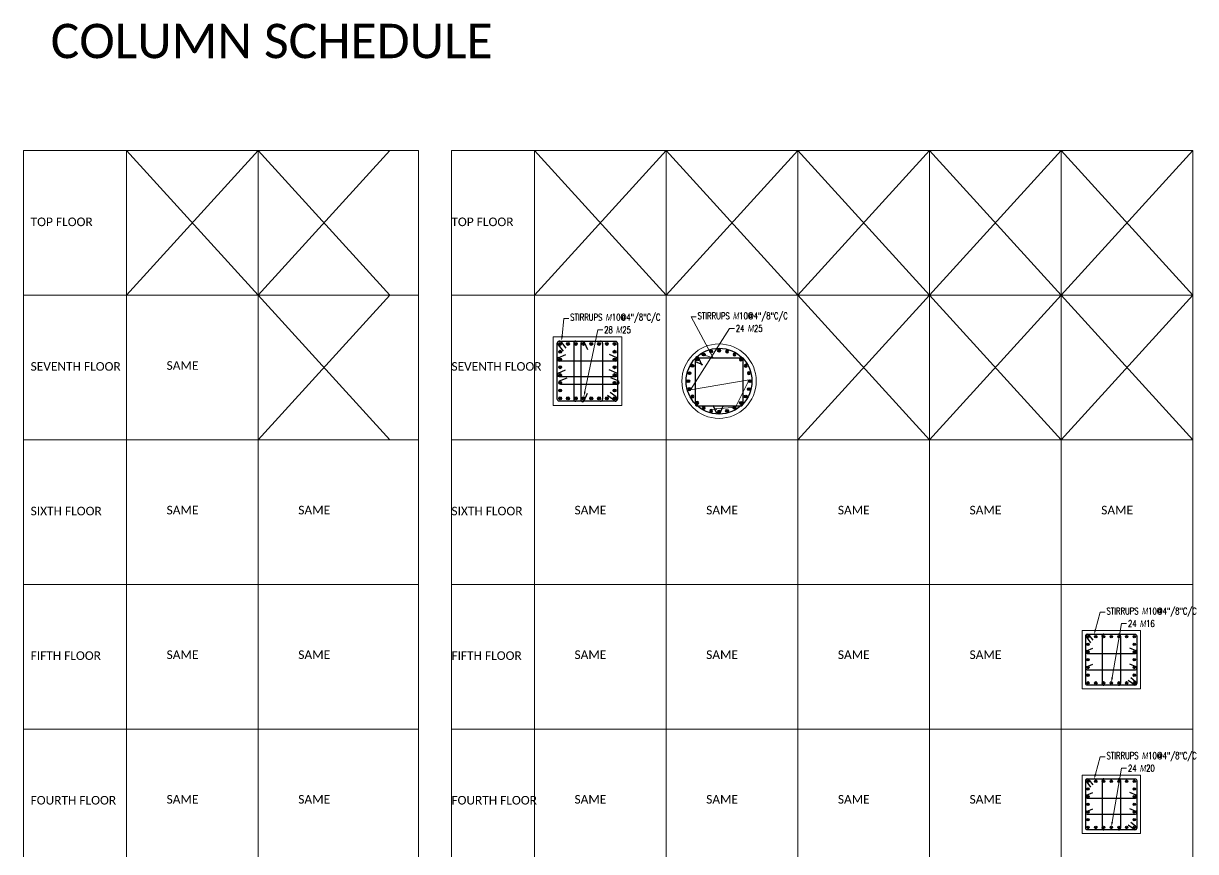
# Model space of a CAD drawing. Header units: inches. Extents: x 0 to 162649, y -36601 to -26324.
# Drawn here: x 143564.5 to 143973.9, y -29317.8 to -29028.6 of the extents above; entities that cross this region are included whole.
import ezdxf
from ezdxf import colors
from ezdxf.entities.mleader import LeaderData, LeaderLine
from ezdxf.math import Vec2, Vec3

# ---------------------------------------------------------------- set-up
doc = ezdxf.new("R2010")
doc.units = ezdxf.units.IN
doc.header["$MEASUREMENT"] = 0
for name, color, linetype, lineweight in [('Column', 211, 'Continuous', 9), ('dimention', 1, 'Continuous', 13), ('Line', 31, 'Continuous', 5), ('OL_AR_Text', 140, 'Continuous', 5), ('Rein', 3, 'Continuous', 30), ('Stirrups', 191, 'Continuous', 25), ('TEXT', 7, 'Continuous', 9)]:
    doc.layers.add(name, color=color, linetype=linetype, lineweight=lineweight)
doc.styles.add('1-8 Annotative Text', font='calibri.ttf', dxfattribs={"height": 0.125})
doc.styles.add('DIM', font='simplex.shx', dxfattribs={"width": 0.75})

# ---------------------------------------------------------------- blocks, each defined once
blk = doc.blocks.new('*U766')
at = {"layer": 'Rein'}
h = blk.add_hatch(color=256, dxfattribs=at)
h.dxf.hatch_style = 1
h.paths.add_polyline_path([(0.5, 0, 1), (-0.5, 0, 1)])
blk.add_circle((0, 0), 0.5, dxfattribs=at)
blk = doc.blocks.new('*U767')
at = {"layer": 'Column', "color": 0, "linetype": 'ByBlock', "lineweight": -2, "transparency": 16777216}
for p, rotation in [((158182.12, -29641.19), 29.99999999999998), ((158184.72, -29640.12), 15), ((158178.19, -29645.12), 59.99999999999999), ((158179.9, -29642.9), 45.00000000000001), ((158177.12, -29647.72), 75.00000000000001)]:
    blk.add_blockref('*U766', p, dxfattribs=dict(at, rotation=rotation))
blk.add_blockref('*U766', (158187.5, -29639.75), dxfattribs=at)
blk = doc.blocks.new('*U768')
at = {"layer": 'Rein'}
h = blk.add_hatch(color=256, dxfattribs=at)
h.dxf.hatch_style = 1
h.paths.add_polyline_path([(0.5, 0, 1), (-0.5, 0, 1)])
blk.add_circle((0, 0), 0.5, dxfattribs=at)
blk = doc.blocks.new('*U769')
at = {"layer": 'Column', "color": 0, "linetype": 'ByBlock', "lineweight": -2, "transparency": 16777216}
for p, rotation in [((158182.12, -29641.19), 29.99999999999998), ((158184.72, -29640.12), 15), ((158178.19, -29645.12), 59.99999999999999), ((158179.9, -29642.9), 45.00000000000001), ((158177.12, -29647.72), 75.00000000000001)]:
    blk.add_blockref('*U768', p, dxfattribs=dict(at, rotation=rotation))
blk.add_blockref('*U768', (158187.5, -29639.75), dxfattribs=at)
blk = doc.blocks.new('*U770')
at = {"layer": 'Rein'}
h = blk.add_hatch(color=256, dxfattribs=at)
h.dxf.hatch_style = 1
h.paths.add_polyline_path([(0.5, 0, 1), (-0.5, 0, 1)])
blk.add_circle((0, 0), 0.5, dxfattribs=at)
blk = doc.blocks.new('*U771')
at = {"layer": 'Column', "color": 0, "linetype": 'ByBlock', "lineweight": -2, "transparency": 16777216}
for p, rotation in [((158182.12, -29641.19), 29.99999999999998), ((158184.72, -29640.12), 15), ((158178.19, -29645.12), 59.99999999999999), ((158179.9, -29642.9), 45.00000000000001), ((158177.12, -29647.72), 75.00000000000001)]:
    blk.add_blockref('*U770', p, dxfattribs=dict(at, rotation=rotation))
blk.add_blockref('*U770', (158187.5, -29639.75), dxfattribs=at)
blk = doc.blocks.new('*U772')
at = {"layer": 'Rein'}
h = blk.add_hatch(color=256, dxfattribs=at)
h.dxf.hatch_style = 1
h.paths.add_polyline_path([(0.5, 0, 1), (-0.5, 0, 1)])
blk.add_circle((0, 0), 0.5, dxfattribs=at)
blk = doc.blocks.new('*U773')
at = {"layer": 'Column', "color": 0, "linetype": 'ByBlock', "lineweight": -2, "transparency": 16777216}
for p, rotation in [((158182.12, -29641.19), 29.99999999999998), ((158184.72, -29640.12), 15), ((158178.19, -29645.12), 59.99999999999999), ((158179.9, -29642.9), 45.00000000000001), ((158177.12, -29647.72), 75.00000000000001)]:
    blk.add_blockref('*U772', p, dxfattribs=dict(at, rotation=rotation))
blk.add_blockref('*U772', (158187.5, -29639.75), dxfattribs=at)

msp = doc.modelspace()

# ---------------------------------------------------------------- hatches: boundary and pattern name
at = {"layer": 'Rein'}
h = msp.add_hatch(color=256, dxfattribs=at)
h.dxf.hatch_style = 1
h.paths.add_polyline_path([(143752.47, -29140.5, 1), (143751.47, -29140.5, 1)])
h = msp.add_hatch(color=256, dxfattribs=at)
h.dxf.hatch_style = 1
h.paths.add_polyline_path([(143755.18, -29140.5, 1), (143754.18, -29140.5, 1)])
h = msp.add_hatch(color=256, dxfattribs=at)
h.dxf.hatch_style = 1
h.paths.add_polyline_path([(143757.9, -29140.5, 1), (143756.9, -29140.5, 1)])
h = msp.add_hatch(color=256, dxfattribs=at)
h.dxf.hatch_style = 1
h.paths.add_polyline_path([(143760.61, -29140.5, 1), (143759.61, -29140.5, 1)])
h = msp.add_hatch(color=256, dxfattribs=at)
h.dxf.hatch_style = 1
h.paths.add_polyline_path([(143763.32, -29140.5, 1), (143762.32, -29140.5, 1)])
h = msp.add_hatch(color=256, dxfattribs=at)
h.dxf.hatch_style = 1
h.paths.add_polyline_path([(143766.04, -29140.5, 1), (143765.04, -29140.5, 1)])
h = msp.add_hatch(color=256, dxfattribs=at)
h.dxf.hatch_style = 1
h.paths.add_polyline_path([(143768.75, -29140.5, 1), (143767.75, -29140.5, 1)])
h = msp.add_hatch(color=256, dxfattribs=at)
h.dxf.hatch_style = 1
h.paths.add_polyline_path([(143771.47, -29140.5, 1), (143770.47, -29140.5, 1)])
h = msp.add_hatch(color=256, dxfattribs=at)
h.dxf.hatch_style = 1
h.paths.add_polyline_path([(143752.47, -29143.21, 1), (143751.47, -29143.21, 1)])
h = msp.add_hatch(color=256, dxfattribs=at)
h.dxf.hatch_style = 1
h.paths.add_polyline_path([(143752.47, -29145.93, 1), (143751.47, -29145.93, 1)])
h = msp.add_hatch(color=256, dxfattribs=at)
h.dxf.hatch_style = 1
h.paths.add_polyline_path([(143771.47, -29143.21, 1), (143770.47, -29143.21, 1)])
h = msp.add_hatch(color=256, dxfattribs=at)
h.dxf.hatch_style = 1
h.paths.add_polyline_path([(143771.47, -29145.93, 1), (143770.47, -29145.93, 1)])
h = msp.add_hatch(color=256, dxfattribs=at)
h.dxf.hatch_style = 1
h.paths.add_polyline_path([(143752.47, -29148.64, 1), (143751.47, -29148.64, 1)])
h = msp.add_hatch(color=256, dxfattribs=at)
h.dxf.hatch_style = 1
h.paths.add_polyline_path([(143771.47, -29148.64, 1), (143770.47, -29148.64, 1)])
h = msp.add_hatch(color=256, dxfattribs=at)
h.dxf.hatch_style = 1
h.paths.add_polyline_path([(143752.47, -29151.36, 1), (143751.47, -29151.36, 1)])
h = msp.add_hatch(color=256, dxfattribs=at)
h.dxf.hatch_style = 1
h.paths.add_polyline_path([(143752.47, -29154.07, 1), (143751.47, -29154.07, 1)])
h = msp.add_hatch(color=256, dxfattribs=at)
h.dxf.hatch_style = 1
h.paths.add_polyline_path([(143771.47, -29151.36, 1), (143770.47, -29151.36, 1)])
h = msp.add_hatch(color=256, dxfattribs=at)
h.dxf.hatch_style = 1
h.paths.add_polyline_path([(143771.47, -29154.07, 1), (143770.47, -29154.07, 1)])
h = msp.add_hatch(color=256, dxfattribs=at)
h.dxf.hatch_style = 1
h.paths.add_polyline_path([(143797.22, -29153.5, 1), (143796.22, -29153.5, 1)])
h = msp.add_hatch(color=256, dxfattribs=at)
h.dxf.hatch_style = 1
h.paths.add_polyline_path([(143818.72, -29153.5, 1), (143817.72, -29153.5, 1)])
h = msp.add_hatch(color=256, dxfattribs=at)
h.dxf.hatch_style = 1
h.paths.add_polyline_path([(143752.47, -29156.78, 1), (143751.47, -29156.78, 1)])
h = msp.add_hatch(color=256, dxfattribs=at)
h.dxf.hatch_style = 1
h.paths.add_polyline_path([(143771.47, -29156.78, 1), (143770.47, -29156.78, 1)])
h = msp.add_hatch(color=256, dxfattribs=at)
h.dxf.hatch_style = 1
h.paths.add_polyline_path([(143752.47, -29159.5, 1), (143751.47, -29159.5, 1)])
h = msp.add_hatch(color=256, dxfattribs=at)
h.dxf.hatch_style = 1
h.paths.add_polyline_path([(143755.18, -29159.5, 1), (143754.18, -29159.5, 1)])
h = msp.add_hatch(color=256, dxfattribs=at)
h.dxf.hatch_style = 1
h.paths.add_polyline_path([(143757.9, -29159.5, 1), (143756.9, -29159.5, 1)])
h = msp.add_hatch(color=256, dxfattribs=at)
h.dxf.hatch_style = 1
h.paths.add_polyline_path([(143760.61, -29159.5, 1), (143759.61, -29159.5, 1)])
h = msp.add_hatch(color=256, dxfattribs=at)
h.dxf.hatch_style = 1
h.paths.add_polyline_path([(143763.32, -29159.5, 1), (143762.32, -29159.5, 1)])
h = msp.add_hatch(color=256, dxfattribs=at)
h.dxf.hatch_style = 1
h.paths.add_polyline_path([(143766.04, -29159.5, 1), (143765.04, -29159.5, 1)])
h = msp.add_hatch(color=256, dxfattribs=at)
h.dxf.hatch_style = 1
h.paths.add_polyline_path([(143768.75, -29159.5, 1), (143767.75, -29159.5, 1)])
h = msp.add_hatch(color=256, dxfattribs=at)
h.dxf.hatch_style = 1
h.paths.add_polyline_path([(143771.47, -29159.5, 1), (143770.47, -29159.5, 1)])
h = msp.add_hatch(color=256, dxfattribs=at)
h.dxf.hatch_style = 1
h.paths.add_polyline_path([(143807.97, -29164.25, 1), (143806.97, -29164.25, 1)])
h = msp.add_hatch(color=256, dxfattribs=at)
h.dxf.hatch_style = 1
h.paths.add_polyline_path([(143936.82, -29242.72, 1), (143935.97, -29242.72, 1)])
h = msp.add_hatch(color=256, dxfattribs=at)
h.dxf.hatch_style = 1
h.paths.add_polyline_path([(143939.51, -29242.72, 1), (143938.66, -29242.72, 1)])
h = msp.add_hatch(color=256, dxfattribs=at)
h.dxf.hatch_style = 1
h.paths.add_polyline_path([(143942.2, -29242.72, 1), (143941.35, -29242.72, 1)])
h = msp.add_hatch(color=256, dxfattribs=at)
h.dxf.hatch_style = 1
h.paths.add_polyline_path([(143944.89, -29242.72, 1), (143944.04, -29242.72, 1)])
h = msp.add_hatch(color=256, dxfattribs=at)
h.dxf.hatch_style = 1
h.paths.add_polyline_path([(143947.58, -29242.72, 1), (143946.73, -29242.72, 1)])
h = msp.add_hatch(color=256, dxfattribs=at)
h.dxf.hatch_style = 1
h.paths.add_polyline_path([(143950.27, -29242.72, 1), (143949.42, -29242.72, 1)])
h = msp.add_hatch(color=256, dxfattribs=at)
h.dxf.hatch_style = 1
h.paths.add_polyline_path([(143952.97, -29242.72, 1), (143952.12, -29242.72, 1)])
h = msp.add_hatch(color=256, dxfattribs=at)
h.dxf.hatch_style = 1
h.paths.add_polyline_path([(143936.82, -29245.42, 1), (143935.97, -29245.42, 1)])
h = msp.add_hatch(color=256, dxfattribs=at)
h.dxf.hatch_style = 1
h.paths.add_polyline_path([(143936.82, -29248.11, 1), (143935.97, -29248.11, 1)])
h = msp.add_hatch(color=256, dxfattribs=at)
h.dxf.hatch_style = 1
h.paths.add_polyline_path([(143952.97, -29245.42, 1), (143952.12, -29245.42, 1)])
h = msp.add_hatch(color=256, dxfattribs=at)
h.dxf.hatch_style = 1
h.paths.add_polyline_path([(143952.97, -29248.11, 1), (143952.12, -29248.11, 1)])
h = msp.add_hatch(color=256, dxfattribs=at)
h.dxf.hatch_style = 1
h.paths.add_polyline_path([(143936.82, -29250.8, 1), (143935.97, -29250.8, 1)])
h = msp.add_hatch(color=256, dxfattribs=at)
h.dxf.hatch_style = 1
h.paths.add_polyline_path([(143952.97, -29250.8, 1), (143952.12, -29250.8, 1)])
h = msp.add_hatch(color=256, dxfattribs=at)
h.dxf.hatch_style = 1
h.paths.add_polyline_path([(143936.82, -29253.49, 1), (143935.97, -29253.49, 1)])
h = msp.add_hatch(color=256, dxfattribs=at)
h.dxf.hatch_style = 1
h.paths.add_polyline_path([(143936.82, -29256.18, 1), (143935.97, -29256.18, 1)])
h = msp.add_hatch(color=256, dxfattribs=at)
h.dxf.hatch_style = 1
h.paths.add_polyline_path([(143952.97, -29253.49, 1), (143952.12, -29253.49, 1)])
h = msp.add_hatch(color=256, dxfattribs=at)
h.dxf.hatch_style = 1
h.paths.add_polyline_path([(143952.97, -29256.18, 1), (143952.12, -29256.18, 1)])
h = msp.add_hatch(color=256, dxfattribs=at)
h.dxf.hatch_style = 1
h.paths.add_polyline_path([(143936.82, -29258.87, 1), (143935.97, -29258.87, 1)])
h = msp.add_hatch(color=256, dxfattribs=at)
h.dxf.hatch_style = 1
h.paths.add_polyline_path([(143939.51, -29258.87, 1), (143938.66, -29258.87, 1)])
h = msp.add_hatch(color=256, dxfattribs=at)
h.dxf.hatch_style = 1
h.paths.add_polyline_path([(143942.2, -29258.87, 1), (143941.35, -29258.87, 1)])
h = msp.add_hatch(color=256, dxfattribs=at)
h.dxf.hatch_style = 1
h.paths.add_polyline_path([(143944.89, -29258.87, 1), (143944.04, -29258.87, 1)])
h = msp.add_hatch(color=256, dxfattribs=at)
h.dxf.hatch_style = 1
h.paths.add_polyline_path([(143947.58, -29258.87, 1), (143946.73, -29258.87, 1)])
h = msp.add_hatch(color=256, dxfattribs=at)
h.dxf.hatch_style = 1
h.paths.add_polyline_path([(143950.27, -29258.87, 1), (143949.42, -29258.87, 1)])
h = msp.add_hatch(color=256, dxfattribs=at)
h.dxf.hatch_style = 1
h.paths.add_polyline_path([(143952.97, -29258.87, 1), (143952.12, -29258.87, 1)])
h = msp.add_hatch(color=256, dxfattribs=at)
h.dxf.hatch_style = 1
h.paths.add_polyline_path([(143936.82, -29293.22, 1), (143935.97, -29293.22, 1)])
h = msp.add_hatch(color=256, dxfattribs=at)
h.dxf.hatch_style = 1
h.paths.add_polyline_path([(143939.51, -29293.22, 1), (143938.66, -29293.22, 1)])
h = msp.add_hatch(color=256, dxfattribs=at)
h.dxf.hatch_style = 1
h.paths.add_polyline_path([(143942.2, -29293.22, 1), (143941.35, -29293.22, 1)])
h = msp.add_hatch(color=256, dxfattribs=at)
h.dxf.hatch_style = 1
h.paths.add_polyline_path([(143944.89, -29293.22, 1), (143944.04, -29293.22, 1)])
h = msp.add_hatch(color=256, dxfattribs=at)
h.dxf.hatch_style = 1
h.paths.add_polyline_path([(143947.58, -29293.22, 1), (143946.73, -29293.22, 1)])
h = msp.add_hatch(color=256, dxfattribs=at)
h.dxf.hatch_style = 1
h.paths.add_polyline_path([(143950.27, -29293.22, 1), (143949.42, -29293.22, 1)])
h = msp.add_hatch(color=256, dxfattribs=at)
h.dxf.hatch_style = 1
h.paths.add_polyline_path([(143952.97, -29293.22, 1), (143952.12, -29293.22, 1)])
h = msp.add_hatch(color=256, dxfattribs=at)
h.dxf.hatch_style = 1
h.paths.add_polyline_path([(143936.82, -29295.92, 1), (143935.97, -29295.92, 1)])
h = msp.add_hatch(color=256, dxfattribs=at)
h.dxf.hatch_style = 1
h.paths.add_polyline_path([(143952.97, -29295.92, 1), (143952.12, -29295.92, 1)])
h = msp.add_hatch(color=256, dxfattribs=at)
h.dxf.hatch_style = 1
h.paths.add_polyline_path([(143936.82, -29298.61, 1), (143935.97, -29298.61, 1)])
h = msp.add_hatch(color=256, dxfattribs=at)
h.dxf.hatch_style = 1
h.paths.add_polyline_path([(143936.82, -29301.3, 1), (143935.97, -29301.3, 1)])
h = msp.add_hatch(color=256, dxfattribs=at)
h.dxf.hatch_style = 1
h.paths.add_polyline_path([(143952.97, -29298.61, 1), (143952.12, -29298.61, 1)])
h = msp.add_hatch(color=256, dxfattribs=at)
h.dxf.hatch_style = 1
h.paths.add_polyline_path([(143952.97, -29301.3, 1), (143952.12, -29301.3, 1)])
h = msp.add_hatch(color=256, dxfattribs=at)
h.dxf.hatch_style = 1
h.paths.add_polyline_path([(143936.82, -29303.99, 1), (143935.97, -29303.99, 1)])
h = msp.add_hatch(color=256, dxfattribs=at)
h.dxf.hatch_style = 1
h.paths.add_polyline_path([(143952.97, -29303.99, 1), (143952.12, -29303.99, 1)])
h = msp.add_hatch(color=256, dxfattribs=at)
h.dxf.hatch_style = 1
h.paths.add_polyline_path([(143936.82, -29306.68, 1), (143935.97, -29306.68, 1)])
h = msp.add_hatch(color=256, dxfattribs=at)
h.dxf.hatch_style = 1
h.paths.add_polyline_path([(143936.82, -29309.37, 1), (143935.97, -29309.37, 1)])
h = msp.add_hatch(color=256, dxfattribs=at)
h.dxf.hatch_style = 1
h.paths.add_polyline_path([(143939.51, -29309.37, 1), (143938.66, -29309.37, 1)])
h = msp.add_hatch(color=256, dxfattribs=at)
h.dxf.hatch_style = 1
h.paths.add_polyline_path([(143942.2, -29309.37, 1), (143941.35, -29309.37, 1)])
h = msp.add_hatch(color=256, dxfattribs=at)
h.dxf.hatch_style = 1
h.paths.add_polyline_path([(143944.89, -29309.37, 1), (143944.04, -29309.37, 1)])
h = msp.add_hatch(color=256, dxfattribs=at)
h.dxf.hatch_style = 1
h.paths.add_polyline_path([(143947.58, -29309.37, 1), (143946.73, -29309.37, 1)])
h = msp.add_hatch(color=256, dxfattribs=at)
h.dxf.hatch_style = 1
h.paths.add_polyline_path([(143950.27, -29309.37, 1), (143949.42, -29309.37, 1)])
h = msp.add_hatch(color=256, dxfattribs=at)
h.dxf.hatch_style = 1
h.paths.add_polyline_path([(143952.97, -29306.68, 1), (143952.12, -29306.68, 1)])
h = msp.add_hatch(color=256, dxfattribs=at)
h.dxf.hatch_style = 1
h.paths.add_polyline_path([(143952.97, -29309.37, 1), (143952.12, -29309.37, 1)])

# ---------------------------------------------------------------- linework, layer by layer
at = {"layer": 'Column'}
for p, q in [((143757.43, -29139.5), (143757.68, -29139.5)), ((143941.04, -29241.87), (143941.25, -29241.87)), ((143941.04, -29292.37), (143941.25, -29292.37))]:
    msp.add_line(p, q, dxfattribs=at)
for points in [[(143749.47, -29138), (143773.47, -29138), (143773.47, -29162), (143749.47, -29162)], [(143934.27, -29240.6), (143954.67, -29240.6), (143954.67, -29261), (143934.27, -29261)], [(143934.27, -29291.1), (143954.67, -29291.1), (143954.67, -29311.5), (143934.27, -29311.5)]]:
    msp.add_lwpolyline(points, close=True, dxfattribs=at)
msp.add_circle((143807.47, -29153.5), 13, dxfattribs=at)
for p in [(143939.08, -29242.72), (143941.77, -29242.72), (143944.47, -29242.72), (143947.16, -29242.72), (143949.85, -29242.72), (143936.39, -29245.42), (143952.54, -29245.42), (143936.39, -29248.11), (143936.39, -29250.8), (143952.54, -29248.11), (143952.54, -29250.8), (143936.39, -29253.49), (143952.54, -29253.49), (143936.39, -29256.18), (143939.08, -29258.87), (143941.77, -29258.87), (143944.47, -29258.87), (143947.16, -29258.87), (143949.85, -29258.87), (143952.54, -29256.18), (143936.39, -29295.92), (143939.08, -29293.22), (143941.77, -29293.22), (143944.47, -29293.22), (143947.16, -29293.22), (143949.85, -29293.22), (143952.54, -29295.92), (143936.39, -29298.61), (143952.54, -29298.61), (143936.39, -29301.3), (143936.39, -29303.99), (143952.54, -29301.3), (143952.54, -29303.99), (143936.39, -29306.68), (143952.54, -29306.68), (143939.08, -29309.37), (143941.77, -29309.37), (143944.47, -29309.37), (143947.16, -29309.37), (143949.85, -29309.37)]:
    msp.add_point(p, dxfattribs=at)
at = {"layer": 'dimention'}
for p, q in [((143600.47, -29123.5), (143646.47, -29073)), ((143600.47, -29073), (143646.47, -29123.5)), ((143646.47, -29123.5), (143692.47, -29073)), ((143646.47, -29073), (143692.47, -29123.5)), ((143742.97, -29123.5), (143788.97, -29073)), ((143742.97, -29073), (143788.97, -29123.5)), ((143788.97, -29123.5), (143834.97, -29073)), ((143788.97, -29073), (143834.97, -29123.5)), ((143834.97, -29123.5), (143880.97, -29073)), ((143834.97, -29073), (143880.97, -29123.5)), ((143880.97, -29123.5), (143926.97, -29073)), ((143880.97, -29073), (143926.97, -29123.5)), ((143926.97, -29123.5), (143972.97, -29073)), ((143926.97, -29073), (143972.97, -29123.5)), ((143646.47, -29174), (143692.47, -29123.5)), ((143646.47, -29123.5), (143692.47, -29174)), ((143834.97, -29174), (143880.97, -29123.5)), ((143834.97, -29123.5), (143880.97, -29174)), ((143880.97, -29174), (143926.97, -29123.5)), ((143880.97, -29123.5), (143926.97, -29174)), ((143926.97, -29174), (143972.97, -29123.5)), ((143926.97, -29123.5), (143972.97, -29174))]:
    msp.add_line(p, q, dxfattribs=at)
at = {"layer": 'Line'}
for p, q in [((143564.47, -29607), (143564.47, -29073)), ((143564.47, -29073), (143702.47, -29073)), ((143600.47, -29578), (143600.47, -29073)), ((143646.47, -29578), (143646.47, -29073)), ((143702.47, -29607), (143702.47, -29073)), ((143713.97, -29607), (143713.97, -29073)), ((143713.97, -29073), (143972.97, -29073)), ((143742.97, -29578), (143742.97, -29073)), ((143788.97, -29578), (143788.97, -29073)), ((143834.97, -29578), (143834.97, -29073)), ((143880.97, -29578), (143880.97, -29073)), ((143926.97, -29578), (143926.97, -29073)), ((143972.97, -29607), (143972.97, -29073)), ((143564.47, -29123.5), (143702.47, -29123.5)), ((143713.97, -29123.5), (143972.97, -29123.5)), ((143564.47, -29174), (143702.47, -29174)), ((143713.97, -29174), (143972.97, -29174)), ((143564.47, -29224.5), (143702.47, -29224.5)), ((143713.97, -29224.5), (143972.97, -29224.5)), ((143564.47, -29275), (143702.47, -29275)), ((143713.97, -29275), (143972.97, -29275))]:
    msp.add_line(p, q, dxfattribs=at)
at = {"layer": 'Rein'}
for centre, radius in [((143751.97, -29140.5), 0.5), ((143754.68, -29140.5), 0.5), ((143757.4, -29140.5), 0.5), ((143760.11, -29140.5), 0.5), ((143762.82, -29140.5), 0.5), ((143765.54, -29140.5), 0.5), ((143768.25, -29140.5), 0.5), ((143770.97, -29140.5), 0.5), ((143751.97, -29143.21), 0.5), ((143751.97, -29145.93), 0.5), ((143770.97, -29143.21), 0.5), ((143770.97, -29145.93), 0.5), ((143751.97, -29148.64), 0.5), ((143770.97, -29148.64), 0.5), ((143751.97, -29151.36), 0.5), ((143751.97, -29154.07), 0.5), ((143770.97, -29151.36), 0.5), ((143770.97, -29154.07), 0.5), ((143796.72, -29153.5), 0.5), ((143818.22, -29153.5), 0.5), ((143751.97, -29156.78), 0.5), ((143770.97, -29156.78), 0.5), ((143751.97, -29159.5), 0.5), ((143754.68, -29159.5), 0.5), ((143757.4, -29159.5), 0.5), ((143760.11, -29159.5), 0.5), ((143762.82, -29159.5), 0.5), ((143765.54, -29159.5), 0.5), ((143768.25, -29159.5), 0.5), ((143770.97, -29159.5), 0.5), ((143807.47, -29164.25), 0.5), ((143936.39, -29242.72), 0.425), ((143939.08, -29242.72), 0.425), ((143941.77, -29242.72), 0.425), ((143944.47, -29242.72), 0.425), ((143947.16, -29242.72), 0.425), ((143949.85, -29242.72), 0.425), ((143952.54, -29242.72), 0.425), ((143936.39, -29245.42), 0.425), ((143936.39, -29248.11), 0.425), ((143952.54, -29245.42), 0.425), ((143952.54, -29248.11), 0.425), ((143936.39, -29250.8), 0.425), ((143952.54, -29250.8), 0.425), ((143936.39, -29253.49), 0.425), ((143936.39, -29256.18), 0.425), ((143952.54, -29253.49), 0.425), ((143952.54, -29256.18), 0.425), ((143936.39, -29258.87), 0.425), ((143939.08, -29258.87), 0.425), ((143941.77, -29258.87), 0.425), ((143944.47, -29258.87), 0.425), ((143947.16, -29258.87), 0.425), ((143949.85, -29258.87), 0.425), ((143952.54, -29258.87), 0.425), ((143936.39, -29293.22), 0.425), ((143939.08, -29293.22), 0.425), ((143941.77, -29293.22), 0.425), ((143944.47, -29293.22), 0.425), ((143947.16, -29293.22), 0.425), ((143949.85, -29293.22), 0.425), ((143952.54, -29293.22), 0.425), ((143936.39, -29295.92), 0.425), ((143952.54, -29295.92), 0.425), ((143936.39, -29298.61), 0.425), ((143936.39, -29301.3), 0.425), ((143952.54, -29298.61), 0.425), ((143952.54, -29301.3), 0.425), ((143936.39, -29303.99), 0.425), ((143952.54, -29303.99), 0.425), ((143936.39, -29306.68), 0.425), ((143936.39, -29309.37), 0.425), ((143939.08, -29309.37), 0.425), ((143941.77, -29309.37), 0.425), ((143944.47, -29309.37), 0.425), ((143947.16, -29309.37), 0.425), ((143949.85, -29309.37), 0.425), ((143952.54, -29306.68), 0.425), ((143952.54, -29309.37), 0.425)]:
    msp.add_circle(centre, radius, dxfattribs=at)
at = {"layer": 'Stirrups'}
for p, q in [((143750.97, -29140.34), (143752.97, -29143)), ((143752.46, -29140), (143753.97, -29142)), ((143756.68, -29140.25), (143756.68, -29160.03)), ((143759.18, -29140.25), (143759.18, -29160.1)), ((143760.34, -29139.88), (143761.47, -29142.5)), ((143766.75, -29140.25), (143766.75, -29159.75)), ((143751.27, -29145.3), (143753.89, -29144.18)), ((143771.75, -29145.3), (143769.14, -29144.18)), ((143799.57, -29145.35), (143815.05, -29145.35)), ((143800.34, -29145.35), (143801.47, -29147.97)), ((143751.64, -29146.46), (143771.49, -29146.46)), ((143799.1, -29146.6), (143801.72, -29147.72)), ((143799.18, -29145.72), (143799.18, -29161.58)), ((143815.75, -29146.11), (143815.75, -29161.58)), ((143751.26, -29150.7), (143753.88, -29149.58)), ((143751.63, -29151.87), (143771.49, -29151.87)), ((143751.76, -29153.42), (143754.38, -29152.3)), ((143771.75, -29150.7), (143769.13, -29149.58)), ((143772.25, -29153.42), (143769.63, -29152.3)), ((143752.13, -29154.58), (143771.99, -29154.58)), ((143760.34, -29160.37), (143761.47, -29157.75)), ((143771.47, -29159.01), (143769.47, -29157.5)), ((143771.13, -29160.5), (143768.47, -29158.5)), ((143799.57, -29162.09), (143815.39, -29162.09)), ((143806.59, -29164.62), (143805.47, -29162)), ((143807.84, -29164.62), (143808.97, -29162)), ((143935.54, -29242.59), (143937.24, -29244.85)), ((143936.81, -29242.3), (143938.09, -29244)), ((143941.25, -29242.51), (143941.25, -29259.33)), ((143947.68, -29242.51), (143947.68, -29259.09)), ((143935.8, -29247.65), (143938.02, -29246.7)), ((143953.21, -29247.65), (143950.98, -29246.7)), ((143936.11, -29248.64), (143952.99, -29248.64)), ((143935.8, -29253.28), (143938.02, -29252.33)), ((143936.11, -29254.27), (143952.99, -29254.27)), ((143953.21, -29253.28), (143950.98, -29252.33)), ((143952.68, -29259.72), (143950.42, -29258.02)), ((143952.97, -29258.46), (143951.27, -29257.17)), ((143936.81, -29292.8), (143938.09, -29294.5)), ((143935.54, -29293.09), (143937.24, -29295.35)), ((143941.25, -29293.01), (143941.25, -29309.83)), ((143947.68, -29293.01), (143947.68, -29309.59)), ((143935.8, -29298.15), (143938.02, -29297.2)), ((143936.11, -29299.14), (143952.99, -29299.14)), ((143953.21, -29298.15), (143950.98, -29297.2)), ((143935.8, -29303.78), (143938.02, -29302.83)), ((143936.11, -29304.77), (143952.99, -29304.77)), ((143953.21, -29303.78), (143950.98, -29302.83)), ((143952.68, -29310.22), (143950.42, -29308.52)), ((143952.97, -29308.96), (143951.27, -29307.67))]:
    msp.add_line(p, q, dxfattribs=at)
for points in [[(143751.72, -29139.5), (143771.22, -29139.5, -0.414214), (143771.97, -29140.25), (143771.97, -29159.75, -0.414214), (143771.22, -29160.5), (143751.72, -29160.5, -0.414214), (143750.97, -29159.75), (143750.97, -29140.25, -0.414214)], [(143936.18, -29241.87), (143952.75, -29241.87, -0.414214), (143953.39, -29242.51), (143953.39, -29259.09, -0.414214), (143952.75, -29259.72), (143936.18, -29259.72, -0.414214), (143935.54, -29259.09), (143935.54, -29242.51, -0.414214)], [(143936.18, -29292.37), (143952.75, -29292.37, -0.414214), (143953.39, -29293.01), (143953.39, -29309.59, -0.414214), (143952.75, -29310.22), (143936.18, -29310.22, -0.414214), (143935.54, -29309.59), (143935.54, -29293.01, -0.414214)]]:
    msp.add_lwpolyline(points, format="xyb", close=True, dxfattribs=at)
msp.add_circle((143807.47, -29153.5), 11.5, dxfattribs=at)
for centre, radius, start, end in [((143751.74, -29140.31), 0.778, 23.7791, 175.3085), ((143757.29, -29140.11), 0.624, 76.7473, 193.2527), ((143759.8, -29140.2), 0.626, 15.9324, 184.7989), ((143766.15, -29140.11), 0.624, 346.7473, 103.2527), ((143751.58, -29145.84), 0.626, 105.9324, 274.7989), ((143771.44, -29145.84), 0.626, 265.2011, 74.0676), ((143799.8, -29145.67), 0.626, 15.9324, 184.7989), ((143814.93, -29146.17), 0.826, 355.2011, 98.1724), ((143751.58, -29151.24), 0.626, 105.9324, 274.7989), ((143752.08, -29153.96), 0.626, 105.9324, 274.7989), ((143771.44, -29151.24), 0.626, 265.2011, 74.0676), ((143771.94, -29153.96), 0.626, 265.2011, 74.0676), ((143757.29, -29159.89), 0.624, 166.7473, 283.2527), ((143759.8, -29160.05), 0.626, 175.2011, 344.0676), ((143766.15, -29159.89), 0.624, 256.7473, 13.2527), ((143771.15, -29159.72), 0.778, 274.6915, 66.2209), ((143799.8, -29161.52), 0.626, 175.2011, 251.7848), ((143815.13, -29161.52), 0.626, 288.2152, 4.7989), ((143807.22, -29164.16), 0.757, 204.4289, 335.5711), ((143936.2, -29242.56), 0.661, 23.7791, 175.3085), ((143941.76, -29242.39), 0.53, 76.7473, 193.2527), ((143947.17, -29242.39), 0.53, 346.7473, 103.2527), ((143936.07, -29248.11), 0.532, 105.9324, 274.7989), ((143952.94, -29248.11), 0.532, 265.2011, 74.0676), ((143936.06, -29253.74), 0.532, 105.9324, 274.7989), ((143952.94, -29253.74), 0.532, 265.2011, 74.0676), ((143941.76, -29259.21), 0.53, 166.7473, 283.2527), ((143947.17, -29259.21), 0.53, 256.7473, 13.2527), ((143952.7, -29259.06), 0.661, 274.6915, 66.2209), ((143936.2, -29293.06), 0.661, 23.7791, 175.3085), ((143941.76, -29292.89), 0.53, 76.7473, 193.2527), ((143947.17, -29292.89), 0.53, 346.7473, 103.2527), ((143936.07, -29298.61), 0.532, 105.9324, 274.7989), ((143952.94, -29298.61), 0.532, 265.2011, 74.0676), ((143936.06, -29304.24), 0.532, 105.9324, 274.7989), ((143952.94, -29304.24), 0.532, 265.2011, 74.0676), ((143952.7, -29309.56), 0.661, 274.6915, 66.2209), ((143941.76, -29309.71), 0.53, 166.7473, 283.2527), ((143947.17, -29309.71), 0.53, 256.7473, 13.2527)]:
    msp.add_arc(centre, radius, start, end, dxfattribs=at)

# ---------------------------------------------------------------- block references
at = {"layer": 'Column'}
msp.add_blockref('*U767', (-14380.03, 497), dxfattribs=at)
at = {"layer": 'Column', "xscale": -1}
msp.add_blockref('*U769', (301994.97, 497), dxfattribs=at)
at = {"layer": 'Column', "xscale": -1, "rotation": 180}
msp.add_blockref('*U771', (-14380.03, -58804), dxfattribs=at)
at = {"layer": 'Column', "rotation": 180}
msp.add_blockref('*U773', (301994.97, -58804), dxfattribs=at)

# ---------------------------------------------------------------- texts
at = {"layer": 'OL_AR_Text', "attachment_point": 1, "style": '1-8 Annotative Text'}
for s, width, insert, char_height in [('\\PCOLUMN SCHEDULE', 1101.4299, (143574, -29008.7), 12), ('TOP FLOOR', 432.2308, (143566.97, -29096.36), 3), ('TOP FLOOR', 432.2308, (143713.97, -29096.36), 3), ('SEVENTH FLOOR', 432.2308, (143566.97, -29146.86), 3), ('SAME', 432.2308, (143614.47, -29146.54), 3), ('SEVENTH FLOOR', 432.2308, (143713.97, -29146.86), 3), ('SIXTH FLOOR', 432.2308, (143566.97, -29197.36), 3), ('SAME', 432.2308, (143614.47, -29197.04), 3), ('SAME', 432.2308, (143660.47, -29197.04), 3), ('SIXTH FLOOR', 432.2308, (143713.97, -29197.36), 3), ('SAME', 432.2308, (143756.97, -29197.04), 3), ('SAME', 432.2308, (143802.97, -29197.04), 3), ('SAME', 432.2308, (143848.97, -29197.04), 3), ('SAME', 432.2308, (143894.97, -29197.04), 3), ('SAME', 432.2308, (143940.97, -29197.04), 3), ('FIFTH FLOOR', 432.2308, (143566.97, -29247.86), 3), ('SAME', 432.2308, (143614.47, -29247.54), 3), ('SAME', 432.2308, (143660.47, -29247.54), 3), ('FIFTH FLOOR', 432.2308, (143713.97, -29247.86), 3), ('SAME', 432.2308, (143756.97, -29247.54), 3), ('SAME', 432.2308, (143802.97, -29247.54), 3), ('SAME', 432.2308, (143848.97, -29247.54), 3), ('SAME', 432.2308, (143894.97, -29247.54), 3), ('FOURTH FLOOR', 432.2308, (143566.97, -29298.36), 3), ('SAME', 432.2308, (143614.47, -29298.04), 3), ('SAME', 432.2308, (143660.47, -29298.04), 3), ('FOURTH FLOOR', 432.2308, (143713.97, -29298.36), 3), ('SAME', 432.2308, (143756.97, -29298.04), 3), ('SAME', 432.2308, (143802.97, -29298.04), 3), ('SAME', 432.2308, (143848.97, -29298.04), 3), ('SAME', 432.2308, (143894.97, -29298.04), 3)]:
    msp.add_mtext_dynamic_manual_height_columns(s, width=width, gutter_width=60, heights=[0], dxfattribs=dict(at, insert=insert, char_height=char_height))

# ---------------------------------------------------------------- leaders
at = {"layer": 'TEXT'}
ml = msp.add_multileader_mtext('Standard', dxfattribs=at)
ml.set_content('STIRRUPS {\\Fgothici|c0;M}10@4"/8"C/C', color=256, style='DIM')
ml.set_leader_properties(color=1, linetype='ByLayer', lineweight=9)
ml.build(insert=Vec2(0, 0))
ml.multileader.update_dxf_attribs({"text_right_attachment_type": 2, "dogleg_length": 0.25, "arrow_head_size": 1.88, "scale": 40})
ctx = ml.context
ctx.base_point, ctx.scale, ctx.char_height, ctx.arrow_head_size, ctx.landing_gap_size, ctx.plane_origin = Vec3(143799.5, -29131.09), 40, 2.3438, 1.88, 0.469, Vec3(143812.16, -29136.74)
ctx.right_attachment = 2
notes = []
notes.append((ctx, [(0, (1, 1, 0), (143797.74, -29131.09), (1, 0), 1.76, [(1, [(143800.9, -29144.06), (143805.47, -29145.35)], 0, [])])]))
ctx.mtext.insert, ctx.mtext.flow_direction = Vec3(143799.97, -29129.52), 5
ml = msp.add_multileader_mtext('Standard', dxfattribs=at)
ml.set_content('STIRRUPS {\\Fgothici|c0;M}10@4"/8"C/C', color=256, style='DIM')
ml.set_leader_properties(color=1, linetype='ByLayer', lineweight=9)
ml.build(insert=Vec2(0, 0))
ml.multileader.update_dxf_attribs({"text_right_attachment_type": 2, "dogleg_length": 0.25, "arrow_head_size": 1.88, "scale": 40})
ctx = ml.context
ctx.base_point, ctx.scale, ctx.char_height, ctx.arrow_head_size, ctx.landing_gap_size, ctx.plane_origin = Vec3(143755, -29131.59), 40, 2.3438, 1.88, 0.469, Vec3(143766.16, -29137.24)
ctx.right_attachment = 2
notes.append((ctx, [(0, (1, 1, 0), (143753.24, -29131.59), (1, 0), 1.76, [(0, [(143752.46, -29139.5)], 0, [])])]))
ctx.mtext.insert, ctx.mtext.flow_direction = Vec3(143755.47, -29130.02), 5
ml = msp.add_multileader_mtext('Standard', dxfattribs=at)
ml.set_content('28 {\\Fgothici|c0;M}25', color=256, style='DIM')
ml.set_leader_properties(color=1, linetype='ByLayer', lineweight=9)
ml.build(insert=Vec2(0, 0))
ml.multileader.update_dxf_attribs({"text_right_attachment_type": 2, "dogleg_length": 0.25, "arrow_head_size": 1.88, "scale": 40})
ctx = ml.context
ctx.base_point, ctx.scale, ctx.char_height, ctx.arrow_head_size, ctx.landing_gap_size, ctx.plane_origin = Vec3(143766.85, -29135.59), 40, 2.3438, 1.88, 0.469, Vec3(143776.66, -29141.24)
ctx.right_attachment = 2
notes.append((ctx, [(0, (1, 1, 0), (143765.09, -29135.59), (1, 0), 1.76, [(0, [(143760.2, -29159.01)], 0, [])])]))
ctx.mtext.insert, ctx.mtext.flow_direction = Vec3(143767.32, -29134.41), 5
ml = msp.add_multileader_mtext('Standard', dxfattribs=at)
ml.set_content('24 {\\Fgothici|c0;M}25', color=256, style='DIM')
ml.set_leader_properties(color=1, linetype='ByLayer', lineweight=9)
ml.build(insert=Vec2(0, 0))
ml.multileader.update_dxf_attribs({"text_right_attachment_type": 2, "dogleg_length": 0.25, "arrow_head_size": 1.88, "scale": 40})
ctx = ml.context
ctx.base_point, ctx.scale, ctx.char_height, ctx.arrow_head_size, ctx.landing_gap_size, ctx.plane_origin = Vec3(143812.85, -29135.09), 40, 2.3438, 1.88, 0.469, Vec3(143822.66, -29140.74)
ctx.right_attachment = 2
notes.append((ctx, [(0, (1, 1, 0), (143811.09, -29135.09), (1, 0), 1.76, [(3, [(143804.82, -29163.4), (143813.27, -29162.56), (143818.04, -29153.03), (143797.51, -29156.55)], 0, [])])]))
ctx.mtext.insert, ctx.mtext.flow_direction = Vec3(143813.32, -29133.91), 5
ml = msp.add_multileader_mtext('Standard', dxfattribs=at)
ml.set_content('STIRRUPS {\\Fgothici|c0;M}10@4"/8"C/C', color=256, style='DIM')
ml.set_leader_properties(color=1, linetype='ByLayer', lineweight=9)
ml.build(insert=Vec2(0, 0))
ml.multileader.update_dxf_attribs({"text_right_attachment_type": 2, "dogleg_length": 0.25, "arrow_head_size": 1.88, "scale": 40})
ctx = ml.context
ctx.base_point, ctx.scale, ctx.char_height, ctx.arrow_head_size, ctx.landing_gap_size, ctx.plane_origin = Vec3(143942.35, -29234.19), 40, 2.3438, 1.88, 0.469, Vec3(143952.16, -29239.84)
ctx.right_attachment = 2
notes.append((ctx, [(0, (1, 1, 0), (143940.59, -29234.19), (1, 0), 1.76, [(0, [(143938.46, -29242.1)], 0, [])])]))
ctx.mtext.insert, ctx.mtext.flow_direction = Vec3(143942.82, -29232.62), 5
ml = msp.add_multileader_mtext('Standard', dxfattribs=at)
ml.set_content('24 {\\Fgothici|c0;M}16', color=256, style='DIM')
ml.set_leader_properties(color=1, linetype='ByLayer', lineweight=9)
ml.build(insert=Vec2(0, 0))
ml.multileader.update_dxf_attribs({"text_right_attachment_type": 2, "dogleg_length": 0.25, "arrow_head_size": 1.88, "scale": 40})
ctx = ml.context
ctx.base_point, ctx.scale, ctx.char_height, ctx.arrow_head_size, ctx.landing_gap_size, ctx.plane_origin = Vec3(143949.85, -29238.19), 40, 2.3438, 1.88, 0.469, Vec3(143959.66, -29243.84)
ctx.right_attachment = 2
notes.append((ctx, [(0, (1, 1, 0), (143948.09, -29238.19), (1, 0), 1.76, [(0, [(143944.47, -29258.87)], 0, [])])]))
ctx.mtext.insert, ctx.mtext.flow_direction = Vec3(143950.32, -29237.01), 5
ml = msp.add_multileader_mtext('Standard', dxfattribs=at)
ml.set_content('STIRRUPS {\\Fgothici|c0;M}10@4"/8"C/C', color=256, style='DIM')
ml.set_leader_properties(color=1, linetype='ByLayer', lineweight=9)
ml.build(insert=Vec2(0, 0))
ml.multileader.update_dxf_attribs({"text_right_attachment_type": 2, "dogleg_length": 0.25, "arrow_head_size": 1.88, "scale": 40})
ctx = ml.context
ctx.base_point, ctx.scale, ctx.char_height, ctx.arrow_head_size, ctx.landing_gap_size, ctx.plane_origin = Vec3(143942.35, -29284.69), 40, 2.3438, 1.88, 0.469, Vec3(143952.16, -29290.34)
ctx.right_attachment = 2
notes.append((ctx, [(0, (1, 1, 0), (143940.59, -29284.69), (1, 0), 1.76, [(0, [(143938.46, -29292.6)], 0, [])])]))
ctx.mtext.insert, ctx.mtext.flow_direction = Vec3(143942.82, -29283.12), 5
ml = msp.add_multileader_mtext('Standard', dxfattribs=at)
ml.set_content('24 {\\Fgothici|c0;M}20', color=256, style='DIM')
ml.set_leader_properties(color=1, linetype='ByLayer', lineweight=9)
ml.build(insert=Vec2(0, 0))
ml.multileader.update_dxf_attribs({"text_right_attachment_type": 2, "dogleg_length": 0.25, "arrow_head_size": 1.88, "scale": 40})
ctx = ml.context
ctx.base_point, ctx.scale, ctx.char_height, ctx.arrow_head_size, ctx.landing_gap_size, ctx.plane_origin = Vec3(143949.85, -29288.69), 40, 2.3438, 1.88, 0.469, Vec3(143959.66, -29294.34)
ctx.right_attachment = 2
notes.append((ctx, [(0, (1, 1, 0), (143948.09, -29288.69), (1, 0), 1.76, [(0, [(143944.47, -29309.37)], 0, [])])]))
ctx.mtext.insert, ctx.mtext.flow_direction = Vec3(143950.32, -29287.51), 5
for ctx, leaders in notes:
    for number, flags, end, landing, length, lines in leaders:
        leader = LeaderData()
        leader.index, (leader.has_last_leader_line, leader.has_dogleg_vector, leader.attachment_direction) = number, flags
        leader.last_leader_point, leader.dogleg_vector, leader.dogleg_length = Vec3(end), Vec3(landing), length
        for number, points, colour, breaks in lines:
            line = LeaderLine()
            line.index, line.vertices, line.color, line.breaks = number, Vec3.list(points), colors.encode_raw_color(colour), breaks
            leader.lines.append(line)
        ctx.leaders.append(leader)

doc.saveas('drawing.dxf')
